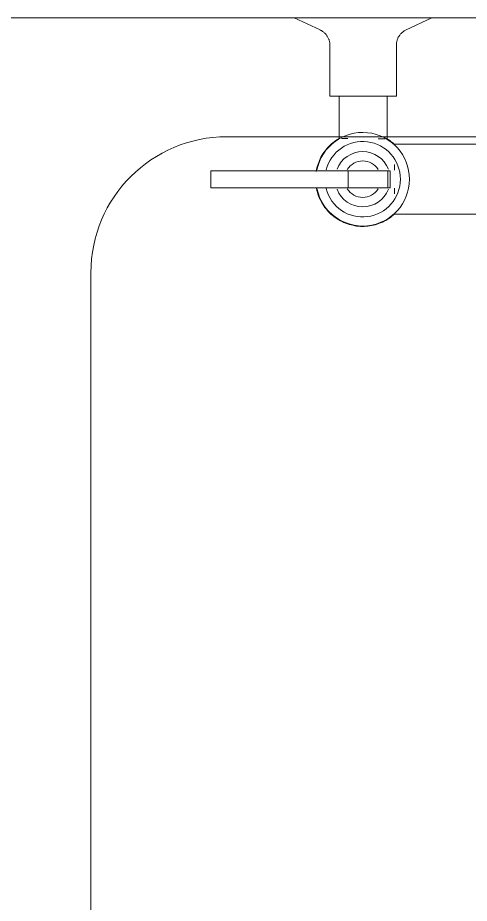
# Model space of a CAD drawing. Header units: inches. Extents: x -1548 to 1644, y -860 to 924.
# Drawn here: x -904.58 to -897.93, y 483.98 to 497 of the extents above; entities that cross this region are included whole.
import ezdxf

# ---------------------------------------------------------------- set-up
doc = ezdxf.new("R2010")
doc.units = ezdxf.units.IN
doc.header["$MEASUREMENT"] = 0
doc.layers.add('P-SANR-FIXT', color=6, linetype='Continuous', lineweight=9)

# ---------------------------------------------------------------- blocks, each defined once
blk = doc.blocks.new('Sink-3 Basin - 91_ Width-1106534-L1')
at = {"layer": 'P-SANR-FIXT'}
for p, q in [((16.868, 8.842), (-67.132, 8.842)), ((-19.132, 7.092), (-31.132, 7.092)), ((-33.132, 5.092), (-33.132, -10.908))]:
    blk.add_line(p, q, dxfattribs=at)
blk.add_arc((-31.132, 5.092), 2, 90, 180, dxfattribs=at)
blk = doc.blocks.new('Faucet_Combo - Faucet_Combo-1106549-L1')
at = {"layer": 'P-SANR-FIXT'}
for p, q in [((-5.008, 0), (-4.627, -0.18)), ((-2.981, 0), (-5.008, 0)), ((-3.362, -0.18), (-2.981, 0)), ((-4.483, -0.406), (-4.483, -1.153)), ((-3.505, -1.153), (-3.505, -0.406)), ((-3.505, -1.153), (-4.483, -1.153)), ((-4.348, -1.153), (-4.348, -1.775)), ((-3.641, -1.782), (-3.641, -1.153)), ((-0.288, -1.859), (-3.536, -1.859)), ((-6.237, -2.25), (-4.216, -2.25)), ((-6.237, -2.25), (-6.237, -2.5)), ((-4.216, -2.25), (-3.632, -2.25)), ((-4.216, -2.5), (-4.216, -2.25)), ((-3.632, -2.25), (-3.596, -2.25)), ((-3.632, -2.25), (-3.632, -2.5)), ((-3.596, -2.25), (-3.596, -2.5)), ((-4.216, -2.5), (-6.237, -2.5)), ((-3.632, -2.5), (-4.216, -2.5)), ((-3.596, -2.5), (-3.632, -2.5)), ((-3.536, -2.891), (-0.893, -2.891))]:
    blk.add_line(p, q, dxfattribs=at)
at = {"layer": 'P-SANR-FIXT', "flags": 128}
for points in [[(-4.483, -0.406), (-4.483, -0.396), (-4.484, -0.386), (-4.485, -0.376), (-4.486, -0.366), (-4.488, -0.356), (-4.49, -0.347), (-4.493, -0.337), (-4.496, -0.327), (-4.499, -0.318), (-4.503, -0.309), (-4.507, -0.3), (-4.512, -0.291), (-4.516, -0.282), (-4.521, -0.273), (-4.527, -0.265), (-4.533, -0.257), (-4.539, -0.249), (-4.545, -0.241), (-4.552, -0.234), (-4.559, -0.227), (-4.566, -0.22), (-4.574, -0.213), (-4.582, -0.207), (-4.59, -0.201), (-4.598, -0.196), (-4.607, -0.19), (-4.615, -0.186), (-4.624, -0.181), (-4.627, -0.18)], [(-3.362, -0.18), (-3.371, -0.184), (-3.38, -0.189), (-3.388, -0.194), (-3.397, -0.2), (-3.405, -0.206), (-3.413, -0.212), (-3.42, -0.218), (-3.428, -0.225), (-3.435, -0.232), (-3.442, -0.239), (-3.448, -0.247), (-3.454, -0.255), (-3.46, -0.263), (-3.466, -0.271), (-3.471, -0.28), (-3.476, -0.288), (-3.481, -0.297), (-3.485, -0.306), (-3.489, -0.316), (-3.492, -0.325), (-3.495, -0.335), (-3.498, -0.344), (-3.5, -0.354), (-3.502, -0.364), (-3.503, -0.374), (-3.504, -0.384), (-3.505, -0.394), (-3.505, -0.404), (-3.505, -0.406)], [(-4.348, -1.775), (-4.372, -1.789), (-4.395, -1.805), (-4.417, -1.821), (-4.439, -1.838), (-4.46, -1.856), (-4.481, -1.875), (-4.5, -1.895), (-4.519, -1.915), (-4.537, -1.936), (-4.554, -1.958), (-4.57, -1.98), (-4.586, -2.004), (-4.6, -2.027), (-4.614, -2.052), (-4.626, -2.076), (-4.637, -2.102), (-4.648, -2.127), (-4.657, -2.153), (-4.666, -2.18), (-4.673, -2.207), (-4.679, -2.234), (-4.684, -2.261)], [(-3.536, -1.859), (-3.557, -1.841), (-3.579, -1.824), (-3.601, -1.808), (-3.624, -1.792), (-3.641, -1.782)], [(-4.68, -2.513), (-4.674, -2.54), (-4.667, -2.567), (-4.658, -2.593), (-4.649, -2.619), (-4.639, -2.645), (-4.628, -2.67), (-4.615, -2.695), (-4.602, -2.72), (-4.588, -2.743), (-4.572, -2.767), (-4.556, -2.789), (-4.539, -2.811), (-4.521, -2.832), (-4.503, -2.853), (-4.483, -2.873), (-4.463, -2.892), (-4.442, -2.91), (-4.42, -2.927), (-4.398, -2.943), (-4.375, -2.959), (-4.351, -2.973), (-4.327, -2.987), (-4.302, -2.999), (-4.277, -3.011), (-4.251, -3.021), (-4.225, -3.031), (-4.199, -3.04), (-4.172, -3.047), (-4.145, -3.053), (-4.118, -3.059), (-4.09, -3.063), (-4.063, -3.066), (-4.035, -3.068), (-4.007, -3.069), (-3.98, -3.068), (-3.952, -3.067), (-3.924, -3.064), (-3.897, -3.061), (-3.87, -3.056), (-3.842, -3.05), (-3.816, -3.044), (-3.789, -3.036), (-3.763, -3.027), (-3.737, -3.017), (-3.711, -3.006), (-3.686, -2.994), (-3.662, -2.981), (-3.638, -2.967), (-3.615, -2.952), (-3.592, -2.936), (-3.57, -2.919), (-3.548, -2.901), (-3.536, -2.891)]]:
    blk.add_lwpolyline(points, dxfattribs=at)
at = {"layer": 'P-SANR-FIXT'}
for radius, start, end in [(0.688, 360, 168.4292), (0.555, 360, 165.6668), (0.406, 21.3202, 158.6798), (0.268, 32.3516, 147.6484), (0.688, 191.5708, 360), (0.555, 194.3332, 360), (0.406, 201.3202, 338.6798), (0.268, 212.3516, 327.6484)]:
    blk.add_arc((-4, -2.375), radius, start, end, dxfattribs=at)
for points in [[(-4.339, -1.775), (-4.345, -1.775), (-4.348, -1.775), (-4.348, -1.775)], [(-4.218, -1.776), (-4.238, -1.776), (-4.275, -1.775), (-4.303, -1.775), (-4.314, -1.775)], [(-3.675, -1.781), (-3.686, -1.781), (-3.714, -1.781), (-3.751, -1.78), (-3.771, -1.78)], [(-3.641, -1.782), (-3.641, -1.782), (-3.644, -1.782), (-3.649, -1.782)], [(-3.536, -1.859), (-3.536, -1.859), (-3.536, -1.864), (-3.536, -1.872)], [(-3.533, -2.241), (-3.533, -2.214), (-3.533, -2.187), (-3.533, -2.161)], [(-3.533, -2.589), (-3.533, -2.563), (-3.533, -2.536), (-3.533, -2.509)], [(-3.536, -2.878), (-3.536, -2.886), (-3.536, -2.891), (-3.536, -2.891)]]:
    blk.add_open_spline(points, degree=3, dxfattribs=at)

msp = doc.modelspace()

# ---------------------------------------------------------------- block references
at = {"layer": 'P-SANR-FIXT'}
for name, p in [('Sink-3 Basin - 91_ Width-1106534-L1', (-870.36769, 488.15766)), ('Faucet_Combo - Faucet_Combo-1106549-L1', (-895.5, 497))]:
    msp.add_blockref(name, p, dxfattribs=at)

doc.saveas('drawing.dxf')
